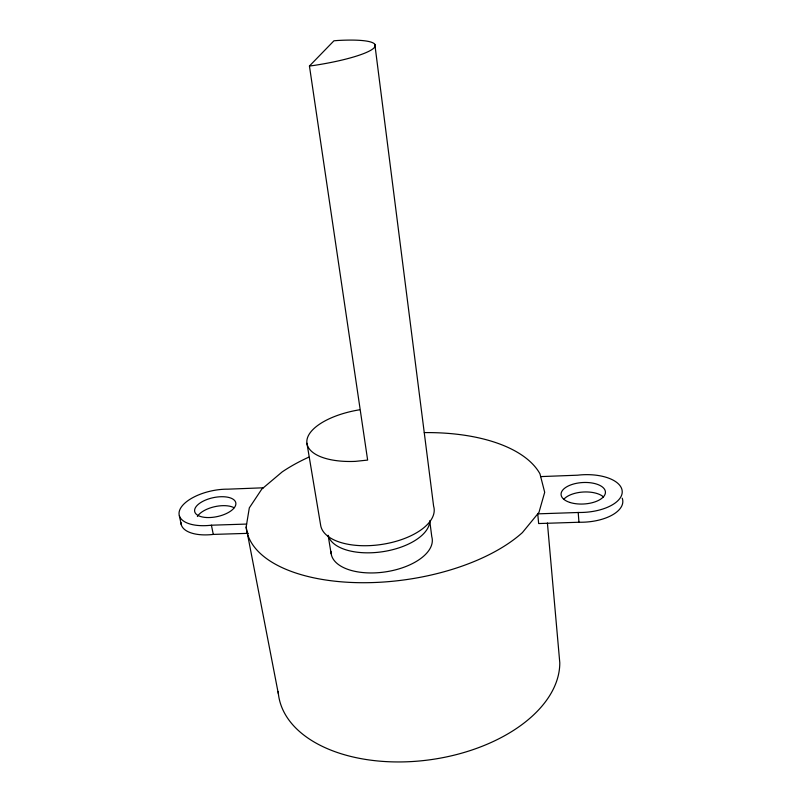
<?xml version="1.0" encoding="UTF-8"?>
<svg xmlns="http://www.w3.org/2000/svg" width="802" height="802" viewBox="0 0 802 802"><rect width="100%" height="100%" fill="white"/><g stroke="black" fill="none" stroke-linecap="round" stroke-linejoin="round"><path stroke-width="1.2" d="M278.394 693.961L246.144 527.114L249.312 507.887L261.783 489.12L282.164 471.917A150.485 72.792 -8 0 1 308.82 457.14M309.442 66.025L333.963 40.792L337.532 40.501A66.526 11.278 -8.2 0 1 374.043 47.869A66.526 11.278 -8.2 0 1 313.522 65.503L309.442 66.025L367.637 460.087L355.366 461.371A58.977 25.564 -8.4 0 1 306.865 440.819A58.977 25.564 -8.4 0 1 359.587 409.792M263.367 487.796L227.858 489.17A36.802 16.932 -12.1 0 0 179.989 509.38A36.802 16.932 -12.1 0 0 211.407 525.2L246.645 524.067M424.298 432.599A150.485 72.792 -8 0 1 539.957 473.812L540.668 476.599L577.56 475.195A38.887 18.817 -3.3 0 1 622.222 491.566A38.887 18.817 -3.3 0 1 578.723 512.478L537.761 513.851L522.403 532.588A150.485 72.792 -8 0 1 357.943 582.663A150.485 72.792 -8 0 1 246.144 527.114M622.222 498.182A38.757 19.007 -3.2 0 1 579.485 522.232L538.643 523.546L537.761 513.851L538.974 512.368L544.698 492.298L540.668 476.599M180.971 522.563A36.691 17.103 -12.2 0 0 213.292 534.413L248.43 533.33M179.347 515.736L181.302 524.789M211.407 525.2L213.292 534.413M306.935 443.275L320.61 525.009A57.353 28.12 -8.5 0 0 383.486 544.157A57.353 28.12 -8.5 0 0 433.611 506.162L374.845 44.401M328.098 535.255L331.136 553.631M429.732 520.769L431.787 536.728A51.087 26.095 -8.5 0 1 385.08 571.936A51.087 26.095 -8.5 0 1 330.995 551.355M547.415 522.994L559.786 662.753A141.754 85.042 -8 0 1 421.882 760.747A141.754 85.042 -8 0 1 278.174 691.504M578.192 512.428L578.954 522.182M563.706 499.365A22.145 10.857 -3.2 0 1 583.124 492.027A22.145 10.857 -3.2 0 1 603.505 496.909M197.392 516.508A20.962 9.774 -12.2 0 1 214.034 506.844A20.962 9.774 -12.2 0 1 234.094 507.736M429.762 521.521A51.438 25.564 -8.5 0 1 382.093 551.786A51.438 25.564 -8.5 0 1 328.419 536.197M569.891 502.443A22.215 10.747 -3.3 0 0 605.269 493.611A22.215 10.747 -3.3 0 0 574.603 483.736A22.215 10.747 -3.3 0 0 569.891 502.443M206.244 517.501A21.032 9.674 -12.1 0 0 235.828 502.954A21.032 9.674 -12.1 0 0 203.598 500.949A21.032 9.674 -12.1 0 0 206.244 517.501"/></g></svg>
